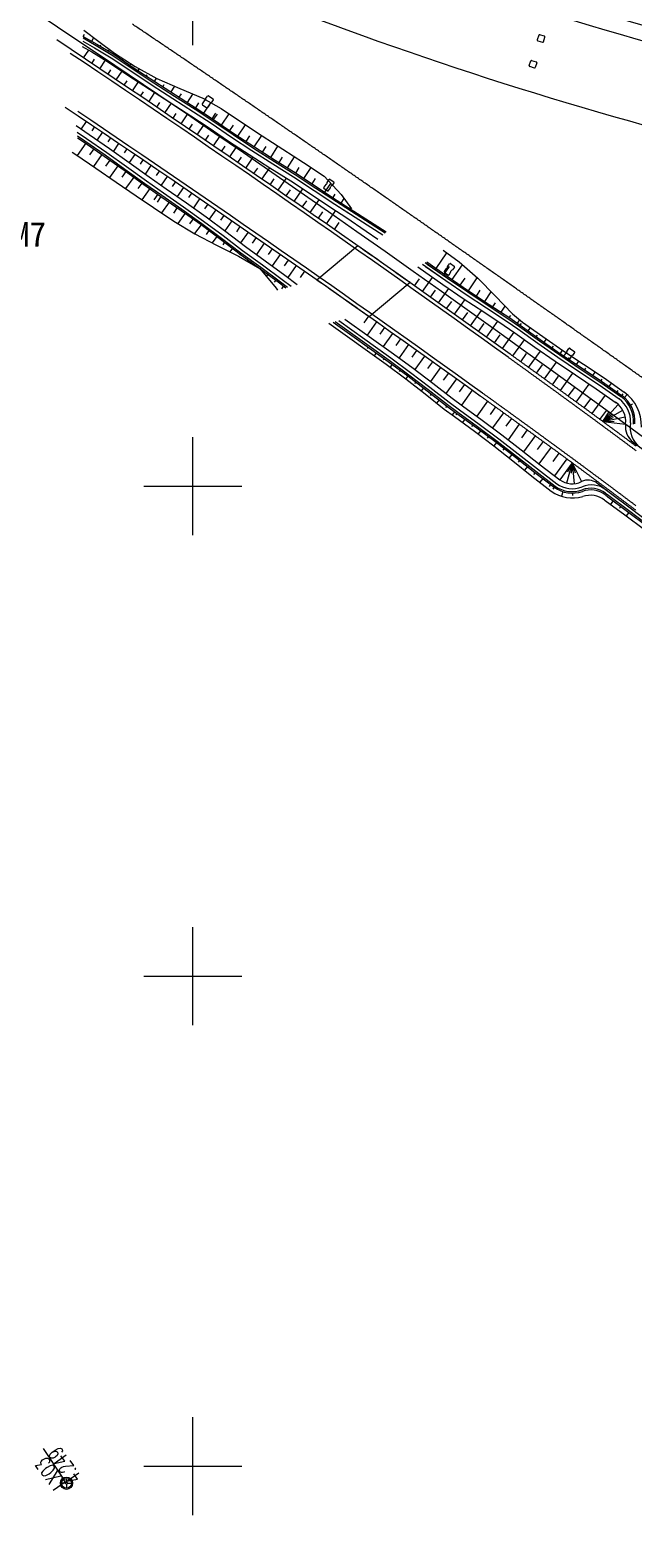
# Model space of a CAD drawing. Header units: inches. Extents: x 499362 to 502582, y 2541888 to 2545349.
# Drawn here: x 500966.7 to 501089.8, y 2543290 to 2543593.2 of the extents above; entities that cross this region are included whole.
import ezdxf
from ezdxf.enums import TextEntityAlignment as Align

# ---------------------------------------------------------------- set-up
doc = ezdxf.new("R2010")
doc.units = ezdxf.units.IN
for name, color, linetype in [('0-段落划分', 2, 'Continuous'), ('ql', 7, 'Continuous'), ('坐标网', 2, 'Continuous'), ('控制导线点', 7, 'Continuous'), ('桥-立柱', 5, 'Continuous')]:
    doc.layers.add(name, color=color, linetype=linetype)
doc.styles.add('DXT', font='SimSun.ttf')
doc.styles.get("Standard").update_dxf_attribs({"font": 'simplex1.shx', "width": 0.7, "bigfont": 'hztxt.shx'})

# ---------------------------------------------------------------- blocks, each defined once
blk = doc.blocks.new('A$C035667EC')
at = {"layer": '桥-立柱', "color": 1, "linetype": 'Continuous'}
for p, q in [((501070.54, 2543592.05), (501070.24, 2543591.09)), ((501070.34, 2543590.91), (501071.29, 2543590.61)), ((501071.68, 2543591.85), (501070.72, 2543592.15)), ((501071.48, 2543590.71), (501071.78, 2543591.66)), ((501068.6, 2543585.84), (501068.9, 2543586.8)), ((501069.09, 2543586.9), (501070.04, 2543586.6)), ((501070.14, 2543586.41), (501069.84, 2543585.46)), ((501069.65, 2543585.36), (501068.7, 2543585.65)), ((501002.3, 2543578.65), (501001.91, 2543578.07)), ((501001.95, 2543577.86), (501002.85, 2543577.24)), ((501002.44, 2543578.67), (501002.3, 2543578.65)), ((501002.52, 2543578.8), (501002.44, 2543578.67)), ((501002.52, 2543578.8), (501002.61, 2543578.92)), ((501002.58, 2543579.06), (501002.98, 2543579.64)), ((501002.61, 2543578.92), (501002.58, 2543579.06)), ((501003.06, 2543577.28), (501003.46, 2543577.86)), ((501003.18, 2543579.68), (501004.09, 2543579.06)), ((501003.43, 2543578), (501003.52, 2543578.12)), ((501003.46, 2543577.86), (501003.43, 2543578)), ((501003.6, 2543578.25), (501003.52, 2543578.12)), ((501003.74, 2543578.27), (501003.6, 2543578.25)), ((501004.13, 2543578.85), (501003.74, 2543578.27)), ((501027.37, 2543562.02), (501027.76, 2543562.59)), ((501027.39, 2543561.88), (501027.37, 2543562.02)), ((501027.97, 2543562.63), (501028.71, 2543562.12)), ((501027.08, 2543561.61), (501026.68, 2543561.03)), ((501026.72, 2543560.82), (501027.46, 2543560.31)), ((501027.22, 2543561.63), (501027.08, 2543561.61)), ((501027.31, 2543561.76), (501027.22, 2543561.63)), ((501027.31, 2543561.76), (501027.39, 2543561.88)), ((501027.67, 2543560.35), (501028.07, 2543560.93)), ((501028.04, 2543561.06), (501028.13, 2543561.19)), ((501028.07, 2543560.93), (501028.04, 2543561.06)), ((501028.21, 2543561.31), (501028.13, 2543561.19)), ((501028.35, 2543561.34), (501028.21, 2543561.31)), ((501028.75, 2543561.91), (501028.35, 2543561.34)), ((501051.65, 2543544.43), (501051.25, 2543543.85)), ((501051.79, 2543544.45), (501051.65, 2543544.43)), ((501051.87, 2543544.57), (501051.79, 2543544.45)), ((501051.87, 2543544.57), (501051.96, 2543544.7)), ((501051.93, 2543544.84), (501052.34, 2543545.41)), ((501051.96, 2543544.7), (501051.93, 2543544.84)), ((501052.54, 2543545.45), (501053.28, 2543544.93)), ((501052.61, 2543543.88), (501052.69, 2543544)), ((501052.63, 2543543.74), (501052.61, 2543543.88)), ((501052.78, 2543544.12), (501052.69, 2543544)), ((501052.92, 2543544.15), (501052.78, 2543544.12)), ((501053.32, 2543544.72), (501052.92, 2543544.15)), ((501051.28, 2543543.64), (501052.02, 2543543.13)), ((501052.23, 2543543.17), (501052.63, 2543543.74)), ((501076.01, 2543527.12), (501075.61, 2543526.55)), ((501075.64, 2543526.34), (501076.54, 2543525.71)), ((501076.15, 2543527.15), (501076.01, 2543527.12)), ((501076.24, 2543527.27), (501076.15, 2543527.15)), ((501076.24, 2543527.27), (501076.32, 2543527.39)), ((501076.3, 2543527.53), (501076.7, 2543528.1)), ((501076.32, 2543527.39), (501076.3, 2543527.53)), ((501076.75, 2543525.74), (501077.15, 2543526.32)), ((501076.91, 2543528.14), (501077.81, 2543527.5)), ((501077.13, 2543526.45), (501077.22, 2543526.58)), ((501077.15, 2543526.32), (501077.13, 2543526.45)), ((501077.3, 2543526.7), (501077.22, 2543526.58)), ((501077.44, 2543526.72), (501077.3, 2543526.7)), ((501077.85, 2543527.3), (501077.44, 2543526.72))]:
    blk.add_line(p, q, dxfattribs=at)
for centre, start, end in [((501070.38, 2543591.05), 162.6914, 252.6914), ((501070.68, 2543592), 72.6914, 162.6914), ((501071.34, 2543590.75), 252.6914, 342.6914), ((501071.63, 2543591.71), 342.6914, 72.6914), ((501069.04, 2543586.75), 72.6914, 162.6914), ((501070, 2543586.45), 342.6914, 72.6914), ((501068.74, 2543585.8), 162.6914, 252.6914), ((501069.7, 2543585.5), 252.6914, 342.6914), ((501002.03, 2543577.98), 145.7438, 235.7438), ((501002.94, 2543577.36), 235.7438, 325.7438), ((501003.1, 2543579.55), 55.7438, 145.7438), ((501004.01, 2543578.93), 325.7438, 55.7438), ((501027.89, 2543562.51), 55.3319, 145.3319), ((501028.63, 2543562), 325.3319, 55.3319), ((501026.81, 2543560.95), 145.3319, 235.3319), ((501027.55, 2543560.44), 235.3319, 325.3319), ((501051.37, 2543543.77), 145.0022, 235.0022), ((501052.46, 2543545.32), 55.0022, 145.0022), ((501053.2, 2543544.81), 325.0022, 55.0022), ((501052.11, 2543543.25), 235.0022, 325.0022), ((501075.73, 2543526.46), 144.7546, 234.7546), ((501076.63, 2543525.83), 234.7546, 324.7546), ((501076.83, 2543528.02), 54.7546, 144.7546), ((501077.72, 2543527.38), 324.7546, 54.7546)]:
    blk.add_arc(centre, 0.15, start, end, dxfattribs=at)
blk = doc.blocks.new('A$C3C1B3F5F')
at = {"layer": 'ql', "color": 1, "linetype": 'Continuous'}
for p, q in [((501033.62, 2543549.07), (501025.29, 2543542.08)), ((501044.28, 2543541.56), (501035.92, 2543534.61))]:
    blk.add_line(p, q, dxfattribs=at)
for radius, start, end in [(3159.5, 54.69994, 54.93634), (3149, 54.75098, 54.98738)]:
    blk.add_arc((499218.53, 2540962.97), radius, start, end, dxfattribs=at)
blk = doc.blocks.new('A$C3A006F90')
at = {"layer": '0-段落划分', "color": 2, "linetype": 'Continuous'}
for p, q in [((500977.61, 2543591.82), (500977.88, 2543592.3)), ((500979.34, 2543590.83), (500979.76, 2543591.56)), ((500981.07, 2543589.82), (500981.23, 2543590.08)), ((500977.7, 2543587.43), (500978.74, 2543588.99)), ((500979.36, 2543586.31), (500979.91, 2543587.14)), ((500981.02, 2543585.2), (500982.19, 2543586.93)), ((500982.78, 2543588.79), (500983, 2543589.15)), ((500983.83, 2543588.16), (500983.92, 2543588.28)), ((500985.49, 2543587.04), (500985.68, 2543587.32)), ((500982.68, 2543584.08), (500983.27, 2543584.97)), ((500984.34, 2543582.97), (500985.53, 2543584.73)), ((500987.15, 2543585.93), (500987.25, 2543586.08)), ((500988.82, 2543584.83), (500989.07, 2543585.21)), ((500990.49, 2543583.73), (500990.66, 2543583.98)), ((500992.16, 2543582.63), (500992.59, 2543583.28)), ((500986, 2543581.85), (500986.59, 2543582.73)), ((500987.65, 2543580.73), (500988.87, 2543582.52)), ((500989.31, 2543579.61), (500989.92, 2543580.52)), ((500990.97, 2543578.49), (500992.22, 2543580.34)), ((500993.85, 2543581.55), (500994.14, 2543582)), ((500995.53, 2543580.47), (500996.28, 2543581.63)), ((500992.62, 2543577.36), (500993.26, 2543578.31)), ((500994.28, 2543576.24), (500995.59, 2543578.17)), ((500997.21, 2543579.39), (500997.67, 2543580.1)), ((500998.89, 2543578.31), (501000, 2543580.03)), ((501000.58, 2543577.23), (501001.22, 2543578.23)), ((501002.25, 2543576.12), (501003.67, 2543578.27)), ((500978.2, 2543574.44), (500977.19, 2543572.94)), ((500995.93, 2543575.11), (500996.6, 2543576.1)), ((500997.58, 2543573.99), (500998.96, 2543576.01)), ((501003.91, 2543575.02), (501004.67, 2543576.16)), ((501004.2, 2543574.83), (501004.98, 2543575.97)), ((501005.85, 2543573.7), (501007.41, 2543575.99)), ((500979.86, 2543573.32), (500979.35, 2543572.57)), ((500981.51, 2543572.2), (500980.48, 2543570.68)), ((500983.17, 2543571.08), (500982.65, 2543570.31)), ((500999.23, 2543572.86), (500999.93, 2543573.89)), ((501000.89, 2543571.73), (501002.3, 2543573.81)), ((501002.54, 2543570.61), (501003.25, 2543571.65)), ((501004.19, 2543569.48), (501005.62, 2543571.57)), ((501007.51, 2543572.58), (501008.29, 2543573.72)), ((501009.17, 2543571.47), (501010.69, 2543573.77)), ((501010.84, 2543570.37), (501011.6, 2543571.51)), ((501012.51, 2543569.27), (501014.02, 2543571.56)), ((500978.14, 2543570), (500976.39, 2543567.49)), ((500979.78, 2543568.86), (500978.91, 2543567.61)), ((500984.83, 2543569.96), (500983.76, 2543568.39)), ((500986.48, 2543568.84), (500985.94, 2543568.03)), ((501005.84, 2543568.35), (501006.56, 2543569.39)), ((501007.49, 2543567.21), (501008.95, 2543569.34)), ((501014.2, 2543568.19), (501014.93, 2543569.34)), ((501015.89, 2543567.12), (501017.34, 2543569.41)), ((500981.42, 2543567.71), (500979.7, 2543565.24)), ((500983.05, 2543566.56), (500982.19, 2543565.35)), ((500984.68, 2543565.4), (500982.98, 2543563.01)), ((500988.14, 2543567.72), (500987.01, 2543566.06)), ((500989.79, 2543566.59), (500989.21, 2543565.74)), ((500991.44, 2543565.47), (500990.26, 2543563.72)), ((501009.13, 2543566.08), (501009.88, 2543567.16)), ((501010.78, 2543564.95), (501012.3, 2543567.15)), ((501017.58, 2543566.05), (501018.29, 2543567.19)), ((501019.27, 2543564.99), (501020.69, 2543567.25)), ((501020.96, 2543563.92), (501021.67, 2543565.05)), ((501022.63, 2543562.82), (501024.09, 2543565.03)), ((500986.31, 2543564.23), (500985.46, 2543563.06)), ((500987.93, 2543563.06), (500986.27, 2543560.76)), ((500993.1, 2543564.34), (500992.49, 2543563.45)), ((500994.75, 2543563.21), (500993.52, 2543561.42)), ((500996.4, 2543562.08), (500995.78, 2543561.18)), ((501012.43, 2543563.81), (501013.21, 2543564.94)), ((501014.07, 2543562.68), (501015.68, 2543565)), ((501015.72, 2543561.54), (501016.55, 2543562.74)), ((501017.36, 2543560.4), (501019.07, 2543562.87)), ((501024.3, 2543561.72), (501025.03, 2543562.82)), ((500989.55, 2543561.89), (500988.74, 2543560.76)), ((500991.18, 2543560.74), (500989.6, 2543558.48)), ((500992.82, 2543559.59), (500992.03, 2543558.47)), ((500993.47, 2543559.13), (500992.7, 2543558.01)), ((500998.05, 2543560.95), (500996.81, 2543559.14)), ((500999.7, 2543559.82), (500999.08, 2543558.91)), ((501019.01, 2543559.26), (501019.88, 2543560.52)), ((501020.65, 2543558.12), (501022.43, 2543560.68)), ((501026.9, 2543560), (501028.1, 2543561.82)), ((501028.57, 2543558.9), (501029.04, 2543559.61)), ((500995.12, 2543558), (500993.59, 2543555.78)), ((500996.76, 2543556.86), (500996.01, 2543555.76)), ((501001.35, 2543558.69), (501000.08, 2543556.84)), ((501003, 2543557.56), (501002.35, 2543556.62)), ((501004.65, 2543556.42), (501003.32, 2543554.5)), ((501022.29, 2543556.98), (501023.2, 2543558.28)), ((501023.94, 2543555.84), (501025.77, 2543558.47)), ((501025.58, 2543554.69), (501026.51, 2543556.03)), ((501027.22, 2543553.55), (501029.12, 2543556.28)), ((501030.25, 2543557.81), (501030.84, 2543558.73)), ((501031.94, 2543556.74), (501032.01, 2543556.86)), ((500998.4, 2543555.71), (500996.9, 2543553.62)), ((501000.02, 2543554.55), (500999.32, 2543553.57)), ((501001.65, 2543553.38), (501000.31, 2543551.58)), ((501006.29, 2543555.29), (501005.61, 2543554.3)), ((501007.94, 2543554.15), (501006.53, 2543552.11)), ((501009.58, 2543553.02), (501008.85, 2543551.96)), ((501028.86, 2543552.4), (501029.83, 2543553.8)), ((501003.25, 2543552.18), (501002.68, 2543551.41)), ((501004.86, 2543550.99), (501003.89, 2543549.7)), ((501011.23, 2543551.88), (501009.72, 2543549.69)), ((501012.87, 2543550.74), (501012.09, 2543549.62)), ((501006.45, 2543549.79), (501006.07, 2543549.28)), ((501008.05, 2543548.58), (501007.51, 2543547.87)), ((501009.64, 2543547.37), (501009.49, 2543547.16)), ((501014.52, 2543549.6), (501012.93, 2543547.32)), ((501016.16, 2543548.46), (501015.35, 2543547.3)), ((501017.8, 2543547.32), (501016.16, 2543544.96)), ((501049.59, 2543544.45), (501051.82, 2543547.62)), ((501011.26, 2543546.19), (501011.07, 2543545.93)), ((501012.87, 2543545.01), (501012.84, 2543544.96)), ((501013.65, 2543544.45), (501013.64, 2543544.43)), ((501019.44, 2543546.17), (501018.61, 2543544.97)), ((501021.08, 2543545.03), (501019.38, 2543542.58)), ((501022.72, 2543543.88), (501021.84, 2543542.63)), ((501051.23, 2543543.3), (501052.33, 2543544.87)), ((501052.87, 2543542.17), (501054.95, 2543545.22)), ((501015.26, 2543543.26), (501014.95, 2543542.84)), ((501016.88, 2543542.08), (501016.57, 2543541.67)), ((501018.48, 2543540.88), (501018.03, 2543540.29)), ((501045.21, 2543540.89), (501046.23, 2543542.33)), ((501046.84, 2543539.74), (501048.89, 2543542.63)), ((501054.53, 2543541.04), (501055.5, 2543542.47)), ((501056.18, 2543539.92), (501057.99, 2543542.57)), ((501048.47, 2543538.58), (501049.5, 2543540.03)), ((501050.1, 2543537.42), (501052.18, 2543540.34)), ((501051.73, 2543536.26), (501052.79, 2543537.74)), ((501053.36, 2543535.1), (501055.5, 2543538.09)), ((501057.85, 2543538.82), (501058.62, 2543539.99)), ((501059.53, 2543537.72), (501060.81, 2543539.68)), ((501054.99, 2543533.94), (501056.08, 2543535.47)), ((501056.62, 2543532.77), (501058.85, 2543535.89)), ((501061.2, 2543536.62), (501061.72, 2543537.42)), ((501062.87, 2543535.52), (501063.68, 2543536.75)), ((501064.53, 2543534.42), (501064.82, 2543534.86)), ((501035.82, 2543534.69), (501034.87, 2543533.35)), ((501037.45, 2543533.53), (501035.55, 2543530.87)), ((501039.08, 2543532.37), (501038.13, 2543531.04)), ((501058.24, 2543531.61), (501059.38, 2543533.2)), ((501059.87, 2543530.44), (501062.19, 2543533.69)), ((501066.18, 2543533.28), (501066.67, 2543533.99)), ((501066.78, 2543532.86), (501067.01, 2543533.19)), ((501068.4, 2543531.69), (501068.87, 2543532.35)), ((501040.71, 2543531.21), (501038.82, 2543528.55)), ((501042.34, 2543530.06), (501041.39, 2543528.72)), ((501043.97, 2543528.9), (501042.05, 2543526.21)), ((501061.49, 2543529.28), (501062.68, 2543530.93)), ((501063.12, 2543528.11), (501065.5, 2543531.43)), ((501065.24, 2543526.59), (501067.63, 2543529.91)), ((501070.03, 2543530.53), (501070.26, 2543530.86)), ((501071.66, 2543529.38), (501072.13, 2543530.04)), ((501035.77, 2543528.4), (501035.56, 2543528.11)), ((501037.39, 2543527.23), (501036.98, 2543526.65)), ((501039.02, 2543526.07), (501038.81, 2543525.78)), ((501045.6, 2543527.74), (501044.63, 2543526.38)), ((501047.23, 2543526.58), (501045.26, 2543523.82)), ((501066.86, 2543525.42), (501068.06, 2543527.08)), ((501068.48, 2543524.25), (501070.9, 2543527.59)), ((501073.3, 2543528.23), (501073.54, 2543528.57)), ((501074.95, 2543527.09), (501075.41, 2543527.76)), ((501076.6, 2543525.97), (501076.83, 2543526.31)), ((501040.64, 2543524.89), (501040.21, 2543524.31)), ((501042.24, 2543523.7), (501042.03, 2543523.41)), ((501048.85, 2543525.42), (501047.85, 2543524.01)), ((501050.48, 2543524.25), (501048.43, 2543521.38)), ((501052.11, 2543523.09), (501051.06, 2543521.63)), ((501070.1, 2543523.07), (501071.32, 2543524.76)), ((501071.72, 2543521.9), (501074.19, 2543525.31)), ((501074.96, 2543519.55), (501077.52, 2543523.07)), ((501078.26, 2543524.86), (501078.72, 2543525.53)), ((501079.92, 2543523.74), (501080.15, 2543524.08)), ((501081.58, 2543522.63), (501082.04, 2543523.31)), ((501043.85, 2543522.51), (501043.4, 2543521.92)), ((501045.44, 2543521.29), (501045.21, 2543520.99)), ((501047.02, 2543520.07), (501046.55, 2543519.46)), ((501053.73, 2543521.92), (501051.6, 2543518.95)), ((501055.36, 2543520.76), (501054.27, 2543519.25)), ((501056.98, 2543519.59), (501054.79, 2543516.55)), ((501073.34, 2543520.73), (501074.6, 2543522.46)), ((501076.57, 2543518.37), (501077.88, 2543520.16)), ((501078.19, 2543517.19), (501080.85, 2543520.84)), ((501083.25, 2543521.52), (501083.48, 2543521.86)), ((501084.89, 2543520.37), (501085.36, 2543521.05)), ((501086.52, 2543519.22), (501086.76, 2543519.56)), ((501048.61, 2543518.85), (501048.37, 2543518.54)), ((501050.19, 2543517.63), (501049.7, 2543516.99)), ((501060.09, 2543517.35), (501057.89, 2543514.3)), ((501079.8, 2543516.01), (501081.16, 2543517.86)), ((501081.42, 2543514.83), (501084.16, 2543518.56)), ((501083.58, 2543513.24), (501086.77, 2543516.68)), ((501087.49, 2543518.54), (501087.74, 2543518.88)), ((501088, 2543518.13), (501088.57, 2543518.76)), ((501089.26, 2543516.58), (501089.67, 2543516.83)), ((501051.78, 2543516.41), (501051.53, 2543516.08)), ((501053.39, 2543515.23), (501052.89, 2543514.56)), ((501053.85, 2543514.88), (501053.61, 2543514.55)), ((501055.47, 2543513.71), (501054.98, 2543513.04)), ((501061.71, 2543516.18), (501060.61, 2543514.65)), ((501063.33, 2543515.01), (501061.1, 2543511.93)), ((501064.95, 2543513.84), (501063.82, 2543512.28)), ((501083.03, 2543513.64), (501084.41, 2543515.53)), ((501083.58, 2543513.24), (501087.68, 2543515.52)), ((501083.58, 2543513.24), (501084.88, 2543515.19)), ((501083.58, 2543513.24), (501085.42, 2543514.69)), ((501083.58, 2543513.24), (501088.18, 2543514.14)), ((501083.58, 2543513.24), (501085.78, 2543514.04)), ((501057.09, 2543512.54), (501056.84, 2543512.2)), ((501058.7, 2543511.35), (501058.19, 2543510.68)), ((501066.57, 2543512.66), (501064.28, 2543509.51)), ((501068.19, 2543511.49), (501067.02, 2543509.89)), ((501083.58, 2543513.24), (501085.93, 2543513.32)), ((501083.58, 2543513.24), (501088.24, 2543512.67)), ((501060.3, 2543510.15), (501060.04, 2543509.81)), ((501061.9, 2543508.95), (501061.37, 2543508.27)), ((501063.48, 2543507.73), (501063.21, 2543507.38)), ((501069.81, 2543510.31), (501067.43, 2543507.06)), ((501071.42, 2543509.13), (501070.21, 2543507.48)), ((501073.04, 2543507.95), (501070.57, 2543504.59)), ((501065.06, 2543506.5), (501064.51, 2543505.79)), ((501066.64, 2543505.27), (501066.35, 2543504.91)), ((501074.65, 2543506.77), (501073.4, 2543505.07)), ((501076.26, 2543505.59), (501073.74, 2543502.16)), ((501077.35, 2543504.78), (501074.81, 2543501.34)), ((501077.35, 2543504.78), (501076.22, 2543500.66)), ((501077.35, 2543504.78), (501076.42, 2543502.86)), ((501077.35, 2543504.78), (501077.17, 2543502.65)), ((501077.35, 2543504.78), (501077.77, 2543500.52)), ((501077.35, 2543504.78), (501077.94, 2543502.73)), ((501077.35, 2543504.78), (501079.26, 2543500.95)), ((501068.21, 2543504.03), (501067.63, 2543503.29)), ((501069.78, 2543502.8), (501069.49, 2543502.41)), ((501071.37, 2543501.58), (501070.78, 2543500.81)), ((501072.96, 2543500.37), (501072.66, 2543499.97)), ((501073.69, 2543499.81), (501073.39, 2543499.41)), ((501073.69, 2543499.81), (501073.41, 2543499.4)), ((501075.46, 2543498.9), (501075.15, 2543497.95)), ((501077.43, 2543498.6), (501077.44, 2543498.1)), ((501085.72, 2543497.07), (501085.15, 2543496.31)), ((501087.32, 2543495.87), (501087.04, 2543495.5)), ((501088.91, 2543494.67), (501088.36, 2543493.94))]:
    blk.add_line(p, q, dxfattribs=at)
at = {"layer": '0-段落划分', "color": 2, "flags": 128}
for points in [[(501139.13, 2543488.36, -0.000001), (501138.24, 2543489, -0.000002), (501137.34, 2543489.64, -0.000002)], [(501093.42, 2543520.91, -0.000026), (501092.52, 2543521.54, -0.000026), (501091.63, 2543522.18, -0.000027), (501090.73, 2543522.82, -0.000027), (501089.83, 2543523.45, -0.000028), (501088.93, 2543524.09, -0.000028), (501088.04, 2543524.72, -0.000029), (501087.14, 2543525.36, -0.000029), (501086.24, 2543526, -0.00003), (501085.34, 2543526.63, -0.00003), (501084.44, 2543527.27, -0.000031), (501083.55, 2543527.9, -0.000031), (501082.65, 2543528.54, -0.000032), (501081.75, 2543529.17, -0.000032), (501080.85, 2543529.81, -0.000033), (501079.95, 2543530.44, -0.000033), (501079.05, 2543531.08, -0.000034), (501078.15, 2543531.71, -0.000034), (501077.26, 2543532.35, -0.000034), (501076.36, 2543532.98, -0.000035), (501075.46, 2543533.62, -0.000035), (501074.56, 2543534.25, -0.000036), (501073.66, 2543534.89, -0.000036), (501072.76, 2543535.52, -0.000037), (501071.86, 2543536.15, -0.000037), (501070.96, 2543536.79, -0.000038), (501070.06, 2543537.42, -0.000038), (501069.16, 2543538.06, -0.000039), (501068.26, 2543538.69, -0.000039), (501067.36, 2543539.32, -0.00004), (501066.46, 2543539.96, -0.00004), (501065.56, 2543540.59, -0.000041), (501064.66, 2543541.22, -0.000041), (501063.76, 2543541.85, -0.000042), (501062.86, 2543542.49, -0.000042), (501061.96, 2543543.12, -0.000043), (501061.06, 2543543.75, -0.000043), (501060.16, 2543544.38, -0.000044), (501059.26, 2543545.02, -0.000044), (501058.36, 2543545.65, -0.000045), (501057.46, 2543546.28, -0.000045), (501056.56, 2543546.91, -0.000046), (501055.66, 2543547.54, -0.000046), (501054.75, 2543548.17, -0.000047), (501053.85, 2543548.8, -0.000047), (501052.95, 2543549.44, -0.000047), (501052.05, 2543550.07, -0.000048), (501051.15, 2543550.7, -0.000048), (501050.25, 2543551.33, -0.000049), (501049.34, 2543551.96, -0.000049), (501048.44, 2543552.59, -0.00005), (501047.54, 2543553.22, -0.00005), (501046.64, 2543553.85, -0.000051), (501045.73, 2543554.48, -0.000051), (501044.83, 2543555.1, -0.000052), (501043.93, 2543555.73, -0.000052), (501043.02, 2543556.36, -0.000053), (501042.12, 2543556.99, -0.000053), (501041.22, 2543557.62, -0.000054), (501040.31, 2543558.25, -0.000054), (501039.41, 2543558.88, -0.000055), (501038.51, 2543559.5, -0.000055), (501037.6, 2543560.13, -0.000056), (501036.7, 2543560.76, -0.000056), (501035.8, 2543561.39, -0.000057), (501034.89, 2543562.01, -0.000057), (501033.99, 2543562.64, -0.000058), (501033.08, 2543563.27, -0.000058), (501032.18, 2543563.89, -0.000059), (501031.27, 2543564.52, -0.000059), (501030.37, 2543565.15, -0.00006), (501029.46, 2543565.77, -0.00006), (501028.56, 2543566.4, -0.000061), (501027.65, 2543567.02, -0.000061), (501026.75, 2543567.65, -0.000061), (501025.84, 2543568.27, -0.000062), (501024.94, 2543568.9, -0.000062), (501024.03, 2543569.52, -0.000063), (501023.12, 2543570.15, -0.000063), (501022.22, 2543570.77, -0.000064), (501021.31, 2543571.4, -0.000064), (501020.4, 2543572.02, -0.000065), (501019.5, 2543572.64, -0.000065), (501018.59, 2543573.27, -0.000066), (501017.68, 2543573.89, -0.000066), (501016.77, 2543574.51, -0.000067), (501015.87, 2543575.13, -0.000067), (501014.96, 2543575.76, -0.000068), (501014.05, 2543576.38, -0.000068), (501013.14, 2543577, -0.000069), (501012.24, 2543577.62, -0.000069), (501011.33, 2543578.24, -0.00007), (501010.42, 2543578.86, -0.00007), (501009.51, 2543579.48, -0.000071), (501008.6, 2543580.1, -0.000071), (501007.69, 2543580.72, -0.000072), (501006.78, 2543581.34, -0.000072), (501005.87, 2543581.96, -0.000073), (501004.96, 2543582.58, -0.000073), (501004.05, 2543583.2, -0.000074), (501003.14, 2543583.82, -0.000074), (501002.23, 2543584.44, -0.000074), (501001.32, 2543585.06, -0.000075), (501000.41, 2543585.68, -0.000075), (500999.5, 2543586.29, -0.000076), (500998.59, 2543586.91, -0.000076), (500997.68, 2543587.53, -0.000077), (500996.77, 2543588.15, -0.000077), (500995.86, 2543588.76, -0.000078), (500994.95, 2543589.38, -0.000078), (500994.03, 2543590, -0.000079), (500993.12, 2543590.61, -0.000079), (500992.21, 2543591.23, -0.00008), (500991.3, 2543591.84, -0.00008), (500990.38, 2543592.46, -0.000081), (500989.47, 2543593.07, -0.000081), (500988.56, 2543593.69, -0.000082), (500987.65, 2543594.3, -0.000082)], [(501090.42, 2543507.23, -0.000104), (501089.98, 2543507.56, -0.000103), (501089.53, 2543507.9, -0.000102), (501089.08, 2543508.23, -0.000101), (501088.63, 2543508.56, -0.0001), (501088.18, 2543508.9, -0.000099), (501087.73, 2543509.23, -0.000098), (501087.29, 2543509.56, -0.000097), (501086.84, 2543509.9, -0.000096), (501086.39, 2543510.23, -0.000095), (501085.94, 2543510.56, -0.000094), (501085.49, 2543510.89, -0.000092), (501085.04, 2543511.23, -0.000091), (501084.59, 2543511.56, -0.00009), (501084.14, 2543511.89, -0.000089), (501083.69, 2543512.22, -0.000088), (501083.24, 2543512.55, -0.000087), (501082.79, 2543512.88, -0.000086), (501082.35, 2543513.21, -0.000085), (501081.9, 2543513.55, -0.000084), (501081.45, 2543513.88, -0.000083), (501081, 2543514.21, -0.000082), (501080.55, 2543514.54, -0.000081), (501080.1, 2543514.87, -0.00008), (501079.65, 2543515.2, -0.000079), (501079.2, 2543515.53, -0.000078), (501078.74, 2543515.86, -0.000077), (501078.29, 2543516.19, -0.000076), (501077.84, 2543516.52, -0.000075), (501077.39, 2543516.85, -0.000074), (501076.94, 2543517.17, -0.000073), (501076.49, 2543517.5, -0.000072), (501076.04, 2543517.83, -0.000071), (501075.59, 2543518.16, -0.00007), (501075.14, 2543518.49, -0.000069), (501074.69, 2543518.82, -0.000068), (501074.24, 2543519.15, -0.000066), (501073.79, 2543519.47, -0.000065), (501073.34, 2543519.8, -0.000064), (501072.88, 2543520.13, -0.000063), (501072.43, 2543520.46, -0.000062), (501071.98, 2543520.78, -0.000061), (501071.53, 2543521.11, -0.00006), (501071.08, 2543521.44, -0.000059), (501070.63, 2543521.77, -0.000058), (501070.18, 2543522.09, -0.000057), (501069.73, 2543522.42, -0.000056), (501069.27, 2543522.75, -0.000055), (501068.82, 2543523.07, -0.000054), (501068.37, 2543523.4, -0.000053), (501067.92, 2543523.73, -0.000052), (501067.47, 2543524.05, -0.000051), (501067.02, 2543524.38, -0.00005), (501066.56, 2543524.7, -0.000049), (501066.11, 2543525.03, -0.000048), (501065.66, 2543525.36, -0.000047), (501065.21, 2543525.68, -0.000046), (501064.76, 2543526.01, -0.000045), (501064.3, 2543526.33)], [(501090.42, 2543508.16, -0.000103), (501089.98, 2543508.5, -0.000102), (501089.53, 2543508.83, -0.000101), (501089.08, 2543509.17, -0.0001), (501088.63, 2543509.5, -0.000099), (501088.18, 2543509.83, -0.000098), (501087.73, 2543510.17, -0.000097), (501087.28, 2543510.5, -0.000096), (501086.84, 2543510.83, -0.000095), (501086.39, 2543511.16, -0.000094), (501085.94, 2543511.5, -0.000092), (501085.49, 2543511.83, -0.000091), (501085.04, 2543512.16, -0.00009), (501084.59, 2543512.49, -0.000089), (501084.14, 2543512.82, -0.000088), (501083.69, 2543513.16, -0.000087), (501083.24, 2543513.49, -0.000086), (501082.79, 2543513.82, -0.000085), (501082.34, 2543514.15, -0.000084), (501081.89, 2543514.48, -0.000083), (501081.44, 2543514.81, -0.000082), (501080.99, 2543515.14, -0.000081), (501080.54, 2543515.47, -0.00008), (501080.09, 2543515.8, -0.000079), (501079.64, 2543516.13, -0.000078), (501079.19, 2543516.46, -0.000077), (501078.74, 2543516.79, -0.000076), (501078.29, 2543517.12, -0.000075), (501077.84, 2543517.45, -0.000074), (501077.39, 2543517.78, -0.000073), (501076.93, 2543518.11, -0.000072), (501076.48, 2543518.44, -0.000071), (501076.03, 2543518.77, -0.00007), (501075.58, 2543519.09, -0.000069), (501075.13, 2543519.42, -0.000068), (501074.68, 2543519.75, -0.000066), (501074.23, 2543520.08, -0.000065), (501073.78, 2543520.41, -0.000064), (501073.33, 2543520.74, -0.000063), (501072.87, 2543521.06, -0.000062), (501072.42, 2543521.39, -0.000061), (501071.97, 2543521.72, -0.00006), (501071.52, 2543522.05, -0.000059), (501071.07, 2543522.37, -0.000058), (501070.62, 2543522.7, -0.000057), (501070.17, 2543523.03, -0.000056), (501069.71, 2543523.35, -0.000055), (501069.26, 2543523.68, -0.000054), (501068.81, 2543524.01, -0.000053), (501068.36, 2543524.33, -0.000052), (501067.91, 2543524.66, -0.000051), (501067.45, 2543524.99, -0.00005), (501067, 2543525.31, -0.000049), (501066.55, 2543525.64, -0.000048), (501066.1, 2543525.96, -0.000047), (501065.65, 2543526.29, -0.000046), (501065.19, 2543526.62, -0.000045), (501064.74, 2543526.94, -0.000045)], [(501090.35, 2543495.09, -0.000117), (501089.91, 2543495.42, -0.000116), (501089.47, 2543495.76, -0.000115), (501089.03, 2543496.09, -0.000114), (501088.58, 2543496.42, -0.000113), (501088.14, 2543496.76, -0.000112), (501087.7, 2543497.09, -0.000111), (501087.25, 2543497.42, -0.00011), (501086.81, 2543497.76, -0.000109), (501086.36, 2543498.09, -0.000108), (501085.92, 2543498.42, -0.000107), (501085.48, 2543498.75, -0.000106), (501085.03, 2543499.09, -0.000105), (501084.59, 2543499.42, -0.000104), (501084.14, 2543499.75, -0.000103), (501083.7, 2543500.08, -0.000102), (501083.25, 2543500.41, -0.000101), (501082.81, 2543500.74, -0.0001), (501082.36, 2543501.07, -0.000099), (501081.92, 2543501.41, -0.000098), (501081.47, 2543501.74, -0.000097), (501081.03, 2543502.07, -0.000096), (501080.58, 2543502.4, -0.000095), (501080.13, 2543502.73, -0.000094), (501079.69, 2543503.06, -0.000092), (501079.24, 2543503.39, -0.000091), (501078.8, 2543503.72, -0.00009), (501078.35, 2543504.05, -0.000089), (501077.9, 2543504.38, -0.000088), (501077.46, 2543504.71, -0.000087), (501077.01, 2543505.04, -0.000086), (501076.56, 2543505.36, -0.000085), (501076.12, 2543505.69, -0.000084), (501075.67, 2543506.02, -0.000083), (501075.22, 2543506.35, -0.000082), (501074.77, 2543506.68, -0.000081), (501074.33, 2543507.01, -0.00008), (501073.88, 2543507.34, -0.000079), (501073.43, 2543507.66, -0.000078), (501072.98, 2543507.99, -0.000077), (501072.54, 2543508.32, -0.000076), (501072.09, 2543508.65, -0.000075), (501071.64, 2543508.97, -0.000074), (501071.19, 2543509.3, -0.000073), (501070.74, 2543509.63, -0.000072), (501070.29, 2543509.96, -0.000071), (501069.85, 2543510.28, -0.00007), (501069.4, 2543510.61, -0.000069), (501068.95, 2543510.94, -0.000068), (501068.5, 2543511.26, -0.000066), (501068.05, 2543511.59, -0.000065), (501067.6, 2543511.92, -0.000064), (501067.15, 2543512.24, -0.000063), (501066.7, 2543512.57, -0.000062), (501066.25, 2543512.89, -0.000061), (501065.81, 2543513.22, -0.00006), (501065.36, 2543513.55, -0.000059), (501064.91, 2543513.87, -0.000058), (501064.46, 2543514.2, -0.000057), (501064.01, 2543514.52, -0.000056), (501063.56, 2543514.85, -0.000055), (501063.11, 2543515.17, -0.000054), (501062.66, 2543515.5, -0.000053), (501062.21, 2543515.82, -0.000052), (501061.76, 2543516.15, -0.000051), (501061.31, 2543516.47, -0.00005), (501060.86, 2543516.8, -0.000049), (501060.41, 2543517.12, -0.000048), (501059.96, 2543517.45, -0.000047), (501059.51, 2543517.77, -0.000046), (501059.06, 2543518.1, -0.000045), (501058.61, 2543518.42, -0.000045)], [(501090.36, 2543496.02, -0.000116), (501089.92, 2543496.35, -0.000115), (501089.48, 2543496.69, -0.000114), (501089.03, 2543497.02, -0.000113), (501088.59, 2543497.36, -0.000112), (501088.15, 2543497.69, -0.000111), (501087.7, 2543498.02, -0.00011), (501087.26, 2543498.36, -0.000109), (501086.81, 2543498.69, -0.000108), (501086.37, 2543499.02, -0.000107), (501085.93, 2543499.35, -0.000106), (501085.48, 2543499.69, -0.000105), (501085.04, 2543500.02, -0.000104), (501084.59, 2543500.35, -0.000103), (501084.15, 2543500.68, -0.000102), (501083.7, 2543501.01, -0.000101), (501083.26, 2543501.35, -0.0001), (501082.81, 2543501.68, -0.000099), (501082.37, 2543502.01, -0.000098), (501081.92, 2543502.34, -0.000097), (501081.47, 2543502.67, -0.000096), (501081.03, 2543503, -0.000095), (501080.58, 2543503.33, -0.000094), (501080.14, 2543503.66, -0.000092), (501079.69, 2543503.99, -0.000091), (501079.24, 2543504.32, -0.00009), (501078.8, 2543504.65, -0.000089), (501078.35, 2543504.98, -0.000088), (501077.9, 2543505.31, -0.000087), (501077.46, 2543505.64, -0.000086), (501077.01, 2543505.97, -0.000085), (501076.56, 2543506.3, -0.000084), (501076.11, 2543506.63, -0.000083), (501075.67, 2543506.95, -0.000082), (501075.22, 2543507.28, -0.000081), (501074.77, 2543507.61, -0.00008), (501074.32, 2543507.94, -0.000079), (501073.88, 2543508.27, -0.000078), (501073.43, 2543508.6, -0.000077), (501072.98, 2543508.92, -0.000076), (501072.53, 2543509.25, -0.000075), (501072.08, 2543509.58, -0.000074), (501071.63, 2543509.91, -0.000073), (501071.19, 2543510.23, -0.000072), (501070.74, 2543510.56, -0.000071), (501070.29, 2543510.89, -0.00007), (501069.84, 2543511.22, -0.000069), (501069.39, 2543511.54, -0.000068), (501068.94, 2543511.87, -0.000066), (501068.49, 2543512.2, -0.000065), (501068.04, 2543512.52, -0.000064), (501067.59, 2543512.85, -0.000063), (501067.14, 2543513.17, -0.000062), (501066.7, 2543513.5, -0.000061), (501066.25, 2543513.83, -0.00006), (501065.8, 2543514.15, -0.000059), (501065.35, 2543514.48, -0.000058), (501064.9, 2543514.8, -0.000057), (501064.45, 2543515.13, -0.000056), (501064, 2543515.46, -0.000055), (501063.55, 2543515.78, -0.000054), (501063.1, 2543516.11, -0.000053), (501062.65, 2543516.43, -0.000052), (501062.2, 2543516.76, -0.000051), (501061.75, 2543517.08, -0.00005), (501061.3, 2543517.41, -0.000049), (501060.85, 2543517.73, -0.000048), (501060.4, 2543518.06, -0.000047), (501059.94, 2543518.38, -0.000046), (501059.49, 2543518.71, -0.000045), (501059.04, 2543519.03, -0.000045)]]:
    blk.add_lwpolyline(points, format="xyb", dxfattribs=at)
at = {"layer": '0-段落划分', "color": 2, "linetype": 'Continuous', "flags": 128}
for points in [[(500977.73, 2543593.1), (500980.78, 2543590.78), (500984, 2543588.41)], [(500977.41, 2543589.75), (500979.34, 2543588.64), (500982.77, 2543586.58)], [(500977.52, 2543590.84), (500979.9, 2543589.47), (500983.33, 2543587.41)], [(500977.52, 2543590.84), (500979.9, 2543589.47), (500983.33, 2543587.41)], [(500977.58, 2543591.49), (500980.23, 2543589.97), (500983.66, 2543587.91)], [(500977.58, 2543591.49), (500980.23, 2543589.97), (500983.66, 2543587.91)], [(500977.61, 2543591.82), (500980.4, 2543590.22), (500983.83, 2543588.16)], [(500982.77, 2543586.58), (500986.94, 2543583.79), (500991.13, 2543581.03), (500995.36, 2543578.32), (500999.58, 2543575.61), (501003.13, 2543573.26)], [(500983.33, 2543587.41), (500987.5, 2543584.62), (500991.69, 2543581.86), (500995.92, 2543579.15), (501000.14, 2543576.44), (501003.69, 2543574.08)], [(500983.33, 2543587.41), (500987.5, 2543584.62), (500991.69, 2543581.86), (500995.92, 2543579.15), (501000.14, 2543576.44), (501003.69, 2543574.08)], [(500983.66, 2543587.91), (500987.83, 2543585.11), (500992.03, 2543582.36), (500996.25, 2543579.64), (501000.48, 2543576.93), (501004.03, 2543574.58)], [(500983.66, 2543587.91), (500987.83, 2543585.11), (500992.03, 2543582.36), (500996.25, 2543579.64), (501000.48, 2543576.93), (501004.03, 2543574.58)], [(500983.83, 2543588.16), (500988, 2543585.36), (500992.2, 2543582.61), (500996.42, 2543579.89), (501000.65, 2543577.18), (501004.2, 2543574.83)], [(500984, 2543588.41), (500988.21, 2543585.68), (500992.63, 2543583.25), (500997.3, 2543581.18), (501002.01, 2543579.18), (501005.76, 2543577.11)], [(501004.03, 2543574.58), (501008.18, 2543571.76), (501012.38, 2543568.99), (501016.62, 2543566.3), (501020.87, 2543563.63), (501025.06, 2543560.86), (501025.06, 2543560.86)], [(501004.03, 2543574.58), (501008.18, 2543571.76), (501012.38, 2543568.99), (501016.62, 2543566.3), (501020.87, 2543563.63), (501025.06, 2543560.86), (501025.06, 2543560.86)], [(501004.2, 2543574.83), (501008.35, 2543572), (501012.55, 2543569.24), (501016.79, 2543566.55), (501021.04, 2543563.87), (501025.23, 2543561.1), (501025.23, 2543561.1)], [(501005.76, 2543577.11), (501009.92, 2543574.28), (501014.1, 2543571.5), (501018.32, 2543568.77), (501022.56, 2543566.06), (501026.74, 2543563.27), (501026.74, 2543563.27)], [(500976.2, 2543573.61), (500978.86, 2543571.81), (500982.96, 2543568.96), (500987.02, 2543566.06), (500991.07, 2543563.13), (500994.54, 2543560.7)], [(500976.35, 2543572.3), (500978.3, 2543570.98), (500982.4, 2543568.13), (500986.46, 2543565.23), (500990.51, 2543562.31), (500993.98, 2543559.87)], [(500976.35, 2543572.3), (500978.3, 2543570.98), (500982.4, 2543568.13), (500986.46, 2543565.23), (500990.51, 2543562.31), (500993.98, 2543559.87)], [(500976.44, 2543571.52), (500977.96, 2543570.48), (500982.06, 2543567.64), (500986.12, 2543564.73), (500990.17, 2543561.81), (500993.64, 2543559.38)], [(500976.44, 2543571.52), (500977.96, 2543570.48), (500982.06, 2543567.64), (500986.12, 2543564.73), (500990.17, 2543561.81), (500993.64, 2543559.38)], [(500976.48, 2543571.12), (500977.79, 2543570.23), (500981.89, 2543567.39), (500985.95, 2543564.48), (500990, 2543561.56), (500993.47, 2543559.13)], [(501003.13, 2543573.26), (501007.28, 2543570.44), (501011.47, 2543567.68), (501015.71, 2543564.98), (501019.96, 2543562.31), (501024.15, 2543559.54), (501024.15, 2543559.54)], [(501003.69, 2543574.08), (501007.84, 2543571.26), (501012.04, 2543568.5), (501016.28, 2543565.81), (501020.53, 2543563.13), (501024.72, 2543560.37), (501024.72, 2543560.37)], [(501003.69, 2543574.08), (501007.84, 2543571.26), (501012.04, 2543568.5), (501016.28, 2543565.81), (501020.53, 2543563.13), (501024.72, 2543560.37), (501024.72, 2543560.37)], [(500975.36, 2543568.18), (500976.08, 2543567.7), (500980.21, 2543564.9), (500984.33, 2543562.09), (500988.44, 2543559.27), (500991.93, 2543556.88)], [(501026.74, 2543563.27), (501030.26, 2543559.53), (501032.36, 2543556.61)], [(500993.47, 2543559.13), (500997.58, 2543556.3), (501001.64, 2543553.39), (501005.64, 2543550.4), (501009.62, 2543547.39), (501013.65, 2543544.45), (501013.65, 2543544.45)], [(500993.64, 2543559.38), (500997.75, 2543556.54), (501001.81, 2543553.64), (501005.81, 2543550.65), (501009.79, 2543547.63), (501013.82, 2543544.69), (501013.82, 2543544.69)], [(500993.64, 2543559.38), (500997.75, 2543556.54), (501001.81, 2543553.64), (501005.81, 2543550.65), (501009.79, 2543547.63), (501013.82, 2543544.69), (501013.82, 2543544.69)], [(500993.98, 2543559.87), (500998.09, 2543557.04), (501002.15, 2543554.13), (501006.15, 2543551.15), (501010.13, 2543548.13), (501014.17, 2543545.19), (501014.17, 2543545.19)], [(500993.98, 2543559.87), (500998.09, 2543557.04), (501002.15, 2543554.13), (501006.15, 2543551.15), (501010.13, 2543548.13), (501014.17, 2543545.19), (501014.17, 2543545.19)], [(500994.54, 2543560.7), (500998.65, 2543557.86), (501002.71, 2543554.96), (501006.72, 2543551.97), (501010.7, 2543548.95), (501014.74, 2543546.01), (501014.74, 2543546.01)], [(501024.15, 2543559.54), (501028.34, 2543556.78), (501031.2, 2543554.95)], [(501024.72, 2543560.37), (501028.91, 2543557.6), (501031.78, 2543555.77)], [(501024.72, 2543560.37), (501028.91, 2543557.6), (501038.72, 2543551.34)], [(501025.06, 2543560.86), (501029.26, 2543558.09), (501032.12, 2543556.26)], [(501025.06, 2543560.86), (501029.26, 2543558.09), (501039.18, 2543551.75)], [(501025.23, 2543561.1), (501029.43, 2543558.34), (501039.44, 2543551.95)], [(500991.93, 2543556.88), (500996.08, 2543554.11), (501000.37, 2543551.55), (501004.82, 2543549.22), (501009.32, 2543546.96), (501013.63, 2543544.42), (501013.63, 2543544.42)], [(501031.2, 2543554.95), (501035.32, 2543552.08), (501037.7, 2543550.42)], [(501051.02, 2543548.21), (501054.27, 2543545.82), (501058.08, 2543542.5), (501061.64, 2543538.84), (501065.21, 2543535.19), (501067.25, 2543533.51)], [(501013.63, 2543544.42), (501016.94, 2543540.44), (501017.24, 2543540.04)], [(501013.65, 2543544.45), (501017.67, 2543541.49), (501018.94, 2543540.53)], [(501013.82, 2543544.69), (501017.85, 2543541.74), (501019.31, 2543540.63)], [(501013.82, 2543544.69), (501017.85, 2543541.74), (501019.31, 2543540.63)], [(501014.17, 2543545.19), (501018.19, 2543542.23), (501020.04, 2543540.82)], [(501014.17, 2543545.19), (501018.19, 2543542.23), (501020.04, 2543540.82)], [(501014.74, 2543546.01), (501018.76, 2543543.05), (501021.26, 2543541.15)], [(501045.84, 2543544.77), (501050.97, 2543541.17), (501055.12, 2543538.34), (501059.32, 2543535.59), (501063.51, 2543532.82), (501065.67, 2543531.32)], [(501046.81, 2543545.31), (501051.55, 2543541.98), (501055.7, 2543539.16), (501059.9, 2543536.4), (501064.09, 2543533.63), (501066.25, 2543532.13)], [(501047.39, 2543545.64), (501051.89, 2543542.47), (501056.05, 2543539.65), (501060.25, 2543536.89), (501064.44, 2543534.12), (501066.6, 2543532.61)], [(501047.44, 2543544.87), (501051.55, 2543541.98), (501055.7, 2543539.16), (501059.9, 2543536.4), (501064.09, 2543533.63), (501066.25, 2543532.13)], [(501047.68, 2543545.8), (501052.07, 2543542.72), (501056.22, 2543539.89), (501060.42, 2543537.13), (501064.62, 2543534.36), (501066.78, 2543532.86)], [(501047.79, 2543545.36), (501051.89, 2543542.47), (501056.05, 2543539.65), (501060.25, 2543536.89), (501064.44, 2543534.12), (501066.6, 2543532.61)], [(501027.75, 2543533.27), (501039.41, 2543524.91), (501043.41, 2543521.92), (501047.34, 2543518.84), (501051.27, 2543515.77), (501053.36, 2543514.21)], [(501028.63, 2543533.5), (501039.83, 2543525.49), (501043.83, 2543522.52), (501047.79, 2543519.48), (501051.75, 2543516.44), (501053.85, 2543514.88)], [(501029, 2543533.6), (501040, 2543525.74), (501044.01, 2543522.77), (501047.97, 2543519.72), (501051.92, 2543516.68), (501054.02, 2543515.13)], [(501029.76, 2543533.8), (501040.35, 2543526.23), (501044.36, 2543523.25), (501048.32, 2543520.21), (501052.27, 2543517.17), (501054.37, 2543515.62)], [(501031.01, 2543534.13), (501040.93, 2543527.04), (501044.94, 2543524.07), (501048.9, 2543521.02), (501052.86, 2543517.98), (501054.96, 2543516.43)], [(501066.25, 2543532.13), (501070.34, 2543529.2), (501074.46, 2543526.33), (501078.64, 2543523.52), (501082.83, 2543520.71), (501086.96, 2543517.82), (501086.96, 2543517.82)], [(501066.25, 2543532.13), (501070.34, 2543529.2), (501074.46, 2543526.33), (501078.64, 2543523.52), (501082.83, 2543520.71), (501086.96, 2543517.82), (501086.96, 2543517.82)], [(501066.6, 2543532.61), (501070.69, 2543529.69), (501074.81, 2543526.82), (501078.99, 2543524), (501083.18, 2543521.2), (501087.31, 2543518.3), (501087.31, 2543518.3)], [(501066.6, 2543532.61), (501070.69, 2543529.69), (501074.81, 2543526.82), (501078.99, 2543524), (501083.18, 2543521.2), (501087.31, 2543518.3), (501087.31, 2543518.3)], [(501066.78, 2543532.86), (501070.86, 2543529.93), (501074.99, 2543527.06), (501079.17, 2543524.25), (501083.36, 2543521.44), (501087.49, 2543518.54), (501087.49, 2543518.54)], [(501067.25, 2543533.51), (501071.34, 2543530.59), (501075.47, 2543527.72), (501079.65, 2543524.91), (501083.85, 2543522.11), (501087.99, 2543519.21), (501087.99, 2543519.21)], [(501035.94, 2543528.64), (501040, 2543525.74), (501044.01, 2543522.77), (501047.97, 2543519.72), (501051.92, 2543516.68), (501054.02, 2543515.13)], [(501036.29, 2543529.13), (501040.35, 2543526.23), (501044.36, 2543523.25), (501048.32, 2543520.21), (501052.27, 2543517.17), (501054.37, 2543515.62)], [(501065.67, 2543531.32), (501069.75, 2543528.39), (501073.88, 2543525.52), (501078.05, 2543522.71), (501082.24, 2543519.91), (501086.36, 2543517.01), (501086.36, 2543517.01)], [(501053.36, 2543514.21), (501057.4, 2543511.28), (501061.37, 2543508.27), (501065.28, 2543505.18), (501069.16, 2543502.05), (501073.1, 2543499.01), (501073.1, 2543499.01)], [(501053.85, 2543514.88), (501057.89, 2543511.96), (501061.88, 2543508.97), (501065.82, 2543505.92), (501069.73, 2543502.83), (501073.69, 2543499.81), (501073.69, 2543499.81)], [(501054.02, 2543515.13), (501058.06, 2543512.2), (501062.06, 2543509.21), (501066, 2543506.16), (501069.91, 2543503.07), (501073.87, 2543500.05), (501073.87, 2543500.05)], [(501054.02, 2543515.13), (501058.06, 2543512.2), (501062.06, 2543509.21), (501066, 2543506.16), (501069.91, 2543503.07), (501073.87, 2543500.05), (501073.87, 2543500.05)], [(501054.37, 2543515.62), (501058.41, 2543512.69), (501062.41, 2543509.7), (501066.35, 2543506.64), (501070.27, 2543503.56), (501074.22, 2543500.53), (501074.22, 2543500.53)], [(501054.37, 2543515.62), (501058.41, 2543512.69), (501062.41, 2543509.7), (501066.35, 2543506.64), (501070.27, 2543503.56), (501074.22, 2543500.53), (501074.22, 2543500.53)], [(501054.96, 2543516.43), (501059, 2543513.5), (501062.99, 2543510.51), (501066.94, 2543507.45), (501070.86, 2543504.36), (501074.81, 2543501.34), (501074.81, 2543501.34)], [(501089.82, 2543508.99), (501091.84, 2543507.48), (501095.87, 2543504.46), (501099.89, 2543501.41), (501103.89, 2543498.35), (501103.89, 2543498.35)], [(501082.39, 2543500.68), (501085.19, 2543498.59), (501089.19, 2543495.59), (501093.16, 2543492.58), (501097.13, 2543489.55), (501097.13, 2543489.55)], [(501084.16, 2543498.61), (501084.83, 2543498.11), (501088.82, 2543495.11), (501092.8, 2543492.1), (501096.76, 2543489.07), (501096.76, 2543489.07)], [(501084.16, 2543498.61), (501084.83, 2543498.11), (501088.82, 2543495.11), (501092.8, 2543492.1), (501096.76, 2543489.07), (501096.76, 2543489.07)], [(501084.26, 2543499.29), (501085.19, 2543498.59), (501089.19, 2543495.59), (501093.16, 2543492.58), (501097.13, 2543489.55), (501097.13, 2543489.55)], [(501083.97, 2543497.19), (501084.08, 2543497.1), (501088.09, 2543494.14), (501092.09, 2543491.17), (501096.07, 2543488.17), (501096.07, 2543488.17)], [(501084.12, 2543498.27), (501084.65, 2543497.87), (501088.64, 2543494.87), (501092.62, 2543491.86), (501096.58, 2543488.84), (501096.58, 2543488.84)]]:
    blk.add_lwpolyline(points, dxfattribs=at)
at = {"layer": '0-段落划分', "color": 2}
for centre, radius, start, end in [((499218.53, 2540962.97), 3161.75, 52.92672, 61.09589), ((501308.2, 2544352.52), 791.75, 241.85997, 257.13144), ((501312.85, 2544371.55), 808.25, 242.44296, 257.13144), ((501308.2, 2544352.52), 808.25, 241.85997, 257.13144), ((499218.53, 2540962.97), 3159.5, 54.24392, 56.28546), ((499218.53, 2540962.97), 3158.75, 54.24392, 56.21666), ((499218.53, 2540962.97), 3149, 54.24392, 56.12077), ((499218.53, 2540962.97), 3149.75, 54.24392, 56.07281)]:
    blk.add_arc(centre, radius, start, end, dxfattribs=at)
at = {"layer": '0-段落划分', "color": 2, "linetype": 'Continuous'}
for centre, radius, start, end in [((501083.58, 2543513.24), 4.69, 353.1116, 56.2541), ((501083.58, 2543513.24), 5.69, 356.8948, 53.6139), ((501083.58, 2543513.24), 6.29, 354.9308, 53.6139), ((501083.58, 2543513.24), 6.59, 355.7632, 53.6139), ((501083.18, 2543512.44), 8.31, 357.5781, 54.6341), ((501092.21, 2543512.19), 4, 173.1116, 233.3204), ((501094.27, 2543512.01), 5.09, 169.6589, 233.0423), ((501077.36, 2543504.77), 7.17, 233.5383, 287.4085), ((501077.35, 2543504.78), 6.18, 233.6245, 289.7439), ((501077.35, 2543504.78), 5.88, 233.6245, 290.5874), ((501077.35, 2543504.78), 5.28, 233.6245, 292.3953), ((501077.35, 2543504.78), 4.28, 233.6245, 296.515), ((501080.6, 2543498.27), 3, 53.3204, 116.515), ((501081.27, 2543495.28), 5, 53.3204, 112.3953), ((501081.18, 2543494.6), 5, 53.3204, 110.5874), ((501081.13, 2543494.26), 5, 53.3204, 109.7439), ((501081, 2543493.16), 5, 53.5684, 107.4085)]:
    blk.add_arc(centre, radius, start, end, dxfattribs=at)
for name in ['A$C3C1B3F5F', 'A$C035667EC']:
    blk.add_blockref(name, (0, 0), dxfattribs=at)
at = {"layer": '0-段落划分', "color": 2, "linetype": 'Continuous', "style": 'DXT'}
blk.add_text('GBM7', height=5, dxfattribs=at).set_placement((500956.44, 2543548.91))
blk = doc.blocks.new('控制导线点')
at = {"layer": '控制导线点'}
for p, q in [((500961.792, 2543567.946, 3.298), (500960.192, 2543567.946)), ((500962.192, 2543568.346, 3.298), (500962.192, 2543569.946)), ((500962.192, 2543567.546, 3.298), (500962.192, 2543565.946)), ((500962.592, 2543567.946, 3.298), (500964.192, 2543567.946))]:
    blk.add_line(p, q, dxfattribs=at)
for centre, radius in [((500962.192, 2543567.946), 2.5), ((500962.192, 2543567.946), 2), ((500962.192, 2543567.946, 3.298), 0.4)]:
    blk.add_circle(centre, radius, dxfattribs=at)

msp = doc.modelspace()

# ---------------------------------------------------------------- linework, layer by layer
at = {"layer": '坐标网'}
for p, q in [((501000, 2543590), (501000, 2543610)), ((501000, 2543490), (501000, 2543510)), ((500990, 2543500), (501010, 2543500)), ((501000, 2543390), (501000, 2543410)), ((500990, 2543400), (501010, 2543400)), ((501000, 2543290), (501000, 2543310)), ((500990, 2543300), (501010, 2543300))]:
    msp.add_line(p, q, dxfattribs=at)
at = {"layer": '控制导线点'}
msp.add_line((500973.52, 2543297.57, -0.37), (500969.53, 2543303.6, -0.37), dxfattribs=at)

# ---------------------------------------------------------------- block references
at = {"layer": '0-段落划分'}
msp.add_blockref('A$C3A006F90', (0, 0), dxfattribs=at)
at = {"layer": '控制导线点', "xscale": 0.5, "yscale": 0.5, "zscale": 0.5}
msp.add_blockref('控制导线点', (250493.11, 1271512.56, -0.37), dxfattribs=at)

# ---------------------------------------------------------------- texts
at = {"layer": '控制导线点', "ltscale": 1000, "width": 0.7}
for s, p in [('LX03', (500968.88, 2543301.33, -2.62)), ('4.249', (500971.5, 2543303.45, -2.62))]:
    msp.add_text(s, height=3, rotation=125.4508, dxfattribs=at).set_placement(p, align=Align.MIDDLE_RIGHT)

doc.saveas('drawing.dxf')
